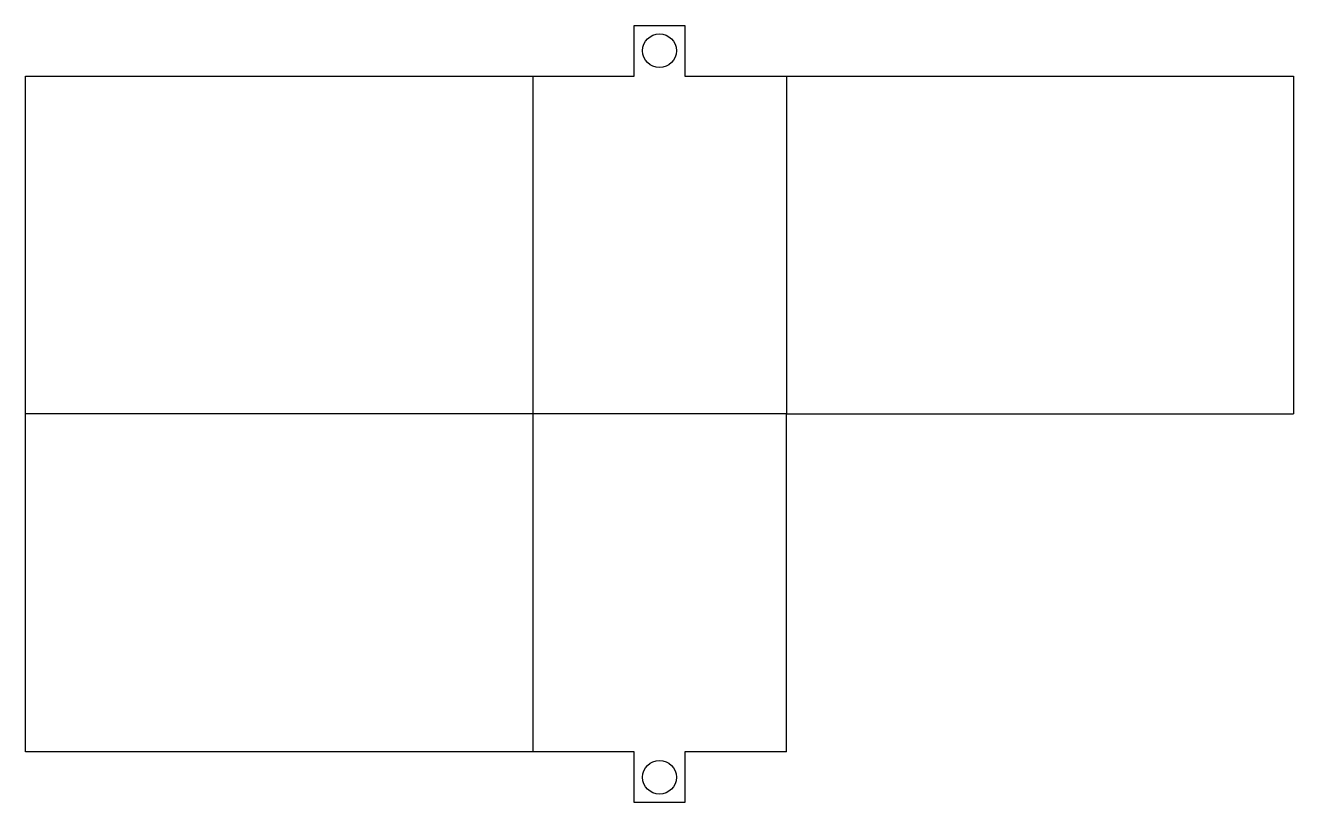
# Model space of a CAD drawing. Header units: millimetres. Extents: x 7 to 157, y 114 to 206.
import ezdxf

# ---------------------------------------------------------------- set-up
doc = ezdxf.new("R2010")
doc.units = ezdxf.units.MM

msp = doc.modelspace()

# ---------------------------------------------------------------- linework, layer by layer
for p, q in [((78.79, 200), (78.79, 206)), ((78.79, 206), (84.79, 206)), ((84.79, 206), (84.79, 200)), ((76.79, 200), (78.79, 200)), ((84.79, 200), (86.79, 200)), ((78.79, 120), (76.79, 120)), ((78.79, 114), (78.79, 120)), ((86.79, 120), (84.79, 120)), ((84.79, 120), (84.79, 114)), ((84.79, 114), (78.79, 114))]:
    msp.add_line(p, q)
msp.add_lwpolyline([(6.79, 200), (66.79, 200), (66.79, 160), (6.79, 160)], close=True)
for points in [[(86.79, 200), (96.79, 200), (96.79, 160), (66.79, 160)], [(66.79, 200), (76.79, 200)], [(96.79, 200), (156.79, 200), (156.79, 160)], [(66.79, 160), (66.79, 120), (6.79, 120), (6.79, 160)], [(96.79, 120), (96.79, 160), (156.79, 160)], [(76.79, 120), (66.79, 120)], [(96.79, 120), (86.79, 120)]]:
    msp.add_lwpolyline(points)
for centre in [(81.79, 203), (81.79, 117)]:
    msp.add_circle(centre, 2)

doc.saveas('drawing.dxf')
